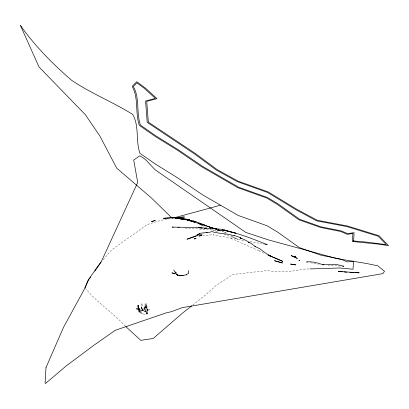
<?xml version="1.0" encoding="UTF-8"?>
<svg xmlns="http://www.w3.org/2000/svg" width="409" height="409" viewBox="0 0 409 409"><rect width="100%" height="100%" fill="white"/><g stroke="black" fill="none" stroke-linecap="round" stroke-linejoin="round"><path stroke-width="0.31" stroke-dasharray="2.04 1.53" d="M147.128 312.665L147.092 314.04L146.32 313.754L145.461 314.286L142.204 313.867L141.11 311.714L142.424 313.637L139.806 312.767L139.638 311.264L141.09 312.89L140.149 312.394L139.259 310.441M147.194 312.64L147.066 313.851L147.102 312.634M146.836 312.982L146.724 314.122L146.938 312.982M146.187 305.15L147.066 303.565M103.114 259.812L110.144 251.571L112.889 249.015L147.168 224.623L160.057 220.543L169.398 218.83M192.762 305.048L205.298 295.16L216.33 285.318L232.89 274.48L266.893 270.605L274.679 271.627L289.153 271.576L304.956 269.076L310.048 268.918M202.225 234.106L199.848 234.812M199.986 234.884L203.733 233.585M340.513 266.049L327.977 265.339M185.067 228.002L222.516 230.788M202.562 235.103L206.371 235.4L212.189 234.771L213.191 235.093L213.656 234.551L213.391 234.858L215.528 235.487L230.165 237.89L231.392 238.473L230.768 237.486L231.458 238.58L236.566 240.543L236.857 241.029L260.032 251.259L259.577 250.707L260.257 251.632L263.682 253.151M217.977 229.94L218.483 230.001M218.984 230.062L221.438 230.359M215.282 229.618L215.829 229.689M217.752 229.95L218.299 230.022M218.575 230.057L221.264 230.436M243.79 240.61L237.946 239.495L231.913 236.284M249.95 241.658L261.663 243.646M262.9 243.856L264.746 244.168M222.276 230.61L222.782 230.696M215.558 229.653L215.886 229.786M310.492 262.747L317.553 264.173M318.335 264.332L319.122 264.49M217.854 229.495L220.788 230.369L225.88 233.074M217.726 229.521L219.945 230.241L217.639 229.475M216.98 230.057L220.339 231.105L217.496 229.95M206.724 227.562L199.464 224.485M212.077 229.618L218.616 232.128M223.968 234.183L237.869 239.449L232.179 236.3M201.013 224.909L202.777 225.599L201.034 224.889M220.763 230.349L221.243 230.599M230.983 235.788L231.448 236.039M221.944 230.635L226.494 233.15M231.044 235.671L231.612 235.983M125.379 326.183C112.874 312.742 96.999 302.568 85.374 288.33M139.771 310.825L140.41 311.73L138.743 310.595L139.684 310.441L138.712 310.804M139.638 311.264L140.149 312.394L139.423 310.073M139.443 310.15L140.149 312.394M147.046 313.171L147.066 313.851M138.758 310.313L138.784 311.407M138.902 310.221L138.917 312.118"/><path stroke-width="0.61" d="M147.225 308.994L146.892 312.415M144.075 309.086L144.111 307.834L144.74 307.481M146.841 307.66L146.882 306.387L145.159 311.786M145.006 307.266L145.297 303.78M147.388 310.82L147.583 309.005L147.352 310.789M145.655 307.89L145.819 306.622L143.692 310.395M146.693 305.569L146.626 305.978L146.887 305.543M194.996 222.215L195.149 221.489M194.398 221.269L194.183 221.964L194.367 221.422M85.021 287.824L88.099 280.375L90.645 277.051M193.37 221.714L193.646 221.044M94.868 271.044L101.258 262.005M188.375 273.094L187.971 273.672L188.789 270.559M186.294 274.986L187.102 274.219L186.463 274.741L182.751 275.508L179.367 275.487L183.176 275.538M191.76 305.835L182.23 313.35L153.206 338.478L140.793 340.354L125.844 326.612M197.455 235.328L199.658 233.892M197.424 235.349L199.367 234.071M233.933 235.819L234.623 235.584L239.306 237.205L241.668 238.554M206.555 232.614L207.123 232.409L206.714 232.547M194.122 236.847L186.985 239.214L195.66 235.973C200.333 231.336 206.719 233.667 211.898 231.591C219.106 233.841 226.913 233.391 234.168 235.763M194.689 236.658L196.397 236.085M220.436 205.154C204.428 209.73 188.344 213.851 172.301 218.324L151.115 197.68L116.703 168.15L99.822 135.931L85.415 114.786L39.008 66.989L20.45 25.481C34.908 45.931 52.521 63.753 71.401 80.128C90.875 93.375 112.828 101.994 132.741 114.454C139.52 126.391 135.451 140.619 139.929 153.263L155.129 163.902L177.859 177.997L202.051 194.52L238.283 215.482L267.123 225.794L277.68 232.138L299.27 247.552L320.953 255.206L340.922 259.199L347.445 261.959L353.478 261.116L353.028 269.234L339.956 267.982L310.048 268.918M148.406 309.94L149.428 309.679M322.619 264.817L323.862 264.781M136.12 308.335L138.881 308.33L139.423 310.073M342.722 266.218L343.816 266.218L336.305 264.439L322.031 264.429C317.108 262.818 311.965 261.244 306.571 261.954L307.353 262.113M179.362 218.703L189.464 219.505L174.94 218.35L176.202 218.447M349.843 272.394L354.209 272.593M355.457 272.65L359.204 272.818L338.248 271.397L342.282 271.775M143.027 310.462L140.497 310.303L139.95 309.536L136.826 309.235M173.283 227.174L172.117 227.092L196.346 227.522L201.703 227.951M177.997 227.506L179.178 227.588M189.464 219.505L176.683 218.365M204.515 228.217L206.392 228.391M210.139 228.738L211.075 228.825M222.327 229.873L224.991 230.19L238.278 233.948L249.51 237.721L267.118 244.567M344.01 271.934L346.888 272.205M202.46 228.038L198.074 227.619L220.385 229.158L235.134 232.982M204.653 228.248L205.753 228.35M222.205 229.924L235.313 233.038M265.334 244.265L267.092 244.562M183.329 219.285L180.246 218.764L189.091 220.032L189.531 220.656L189.091 220.032M185.18 219.597L186.412 219.807M187.644 220.016L188.881 220.226M190.113 220.436L191.346 220.645M189.014 220.19L183.702 219.183L186.095 219.807M190.195 220.415L191.371 220.64M235.512 233.104L235.916 233.196M217.266 229.321L215.507 228.795L216.617 229.158M210.558 227.378L211.381 227.624M188.421 220.185L186.008 219.464L188.314 220.257M209.347 227.01L210.144 227.256M211.831 227.757L212.726 228.028M174.858 273.831L171.867 272.875L175.497 273.606L178.125 275.375L177.133 274.986M180.037 275.942L176.407 274.26L177.404 275.155M228.12 231.238L227.787 231.126M217.067 229.285L186.008 219.5L191.882 221.479L191.131 220.41M212.982 228.294L213.258 228.386M214.255 228.646L214.648 228.8L213.938 228.508M208.876 226.826L196.652 221.939L192.895 220.824L192.557 221.463L192.143 220.604M209.418 227.031L211.049 227.655M268.335 255.313L271.658 256.581L266.658 253.902L259.378 248.493L254.838 246.397L255.594 246.77L251.054 243.345L248.478 242.123L249.066 242.716L247.966 241.555L244.648 239.746L240.083 237.92L241.576 238.646M212.874 228.079L213.227 228.222M297.619 258.427L291.167 255.553L296.903 258.324M143.83 310.85L147.046 312.415M200.814 224.423L199.546 223.334L200.855 224.408M199.761 224.066L198.805 223.058L199.679 223.922M175.047 271.954L176.432 273.202L175.282 272.312L173.687 269.909M192.884 220.875L194.234 222.302L193.626 221.151M142.782 310.666L141.156 306.883L142.828 310.625M137.531 305.549L138.252 307.946M141.703 303.892L142.153 305.615M139.091 309.025L138.881 308.33L138.891 309.593M138.763 307.363L138.866 308.616M138.631 308.606L138.447 305.436L138.467 306.367M138.59 307.9L138.518 305.758L138.661 308.013M138.482 307.297L138.508 308.693M352.89 233.524L352.461 241.213L353.596 241.233L354.071 232.685L347.568 233.59L341.188 230.891L321.198 226.898L299.649 219.29L278.105 203.912L267.486 197.527L238.641 187.215L202.47 166.289L178.283 149.766L155.558 135.67L140.471 125.118C136.018 112.531 140.072 98.375 133.344 86.488L136.908 82.874L144.454 88.441L155.364 98.395L145.558 100.967L147.214 122.383L194.745 154.081L216.32 170.062L237.394 181.668L267.506 192.44L295.86 209.684L316.699 220.865L346.919 226.581L378.228 236.233L386.275 244.633L367.65 242.235L353.115 240.901L352.936 241.545L378.846 244.183L388.55 245.661L379.066 235.753L347.359 225.972L317.287 220.287L296.663 209.214L268.227 191.923L238.089 181.146L217.164 169.623L195.625 153.666L148.329 122.127L146.724 101.381L157.01 98.671L145.379 88.063L136.754 81.698L132.133 86.391C138.968 98.385 134.878 112.68 139.382 125.384L154.704 136.105L177.434 150.2L201.632 166.734L237.931 187.731L266.765 198.038L277.251 204.342L298.892 219.791L320.712 227.491L340.656 231.479L347.323 234.301L352.89 233.524M45.992 367.599L45.087 383.161L45.471 383.519L66.263 365.876L94.116 345.099L115.297 330.278L166.325 312.834L171.432 311.678L182.281 307.64L382.885 273.631L384.511 271.295L377.839 265.83L366.188 263.416L337.445 258.728L268.887 240.037L245.789 232.414L154.975 169.674L146.253 160.328L143.303 157.915L139.791 155.788L133.697 160.037L137.705 182.424L101.672 260.83L88.666 279.408L84.101 289.659L63.487 327.384L45.992 367.599M154.73 220.579L151.468 221.709L155.297 220.385L154.73 220.579M200.39 235.717L198.907 236.044L201.76 235.574L200.39 235.717M195.998 238.641L194.224 238.836L195.998 238.641M295.743 256.244L294.076 256.32L295.743 256.244M167.373 218.043L163.38 218.314L184.464 217.021L167.373 218.043M224.572 230.098L224.204 230.052L224.572 230.098M299.291 260.354L298.959 260.272L299.265 260.349M299.47 260.395L299.189 260.359L299.47 260.395M291.908 264.286L290.523 264.086L295.825 264.899L291.934 264.306M282.394 262.961L274.551 260.722L282.394 262.961M201.867 224.035L202.307 224.48L201.867 224.035M202.583 224.337L203.12 224.735L202.583 224.337M203.293 224.643L205.834 225.712L203.293 224.643M268.468 255.211L268.033 255.047L282.824 261.377L268.468 255.211M190.441 220.748L188.068 219.838L190.425 220.758"/></g></svg>
